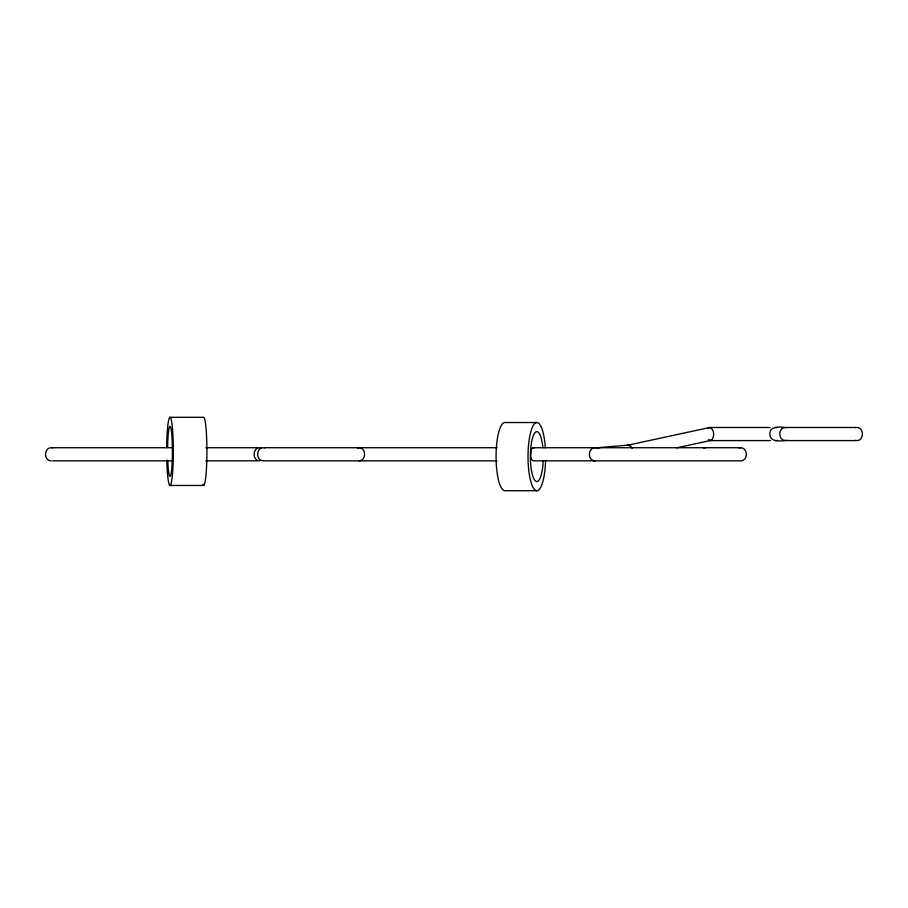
<?xml version="1.0" encoding="UTF-8"?>
<svg xmlns="http://www.w3.org/2000/svg" width="908" height="908" viewBox="0 0 908 908"><rect width="100%" height="100%" fill="white"/><g stroke="black" fill="none" stroke-linecap="round" stroke-linejoin="round"><path stroke-width="1.36" d="M707.968 428.304L709.772 427.486L770.166 427.486M676.71 447.826L711.066 440.391C714.914 437.474 714.551 429.212 709.772 427.486M533.302 447.735L532.621 447.928A6.367 2.599 -90 0 0 530.998 450.901L530.737 455.861A6.731 2.747 90 0 0 531.975 459.902L533.302 460.844L740.667 460.844C748.26 460.799 748.113 447.973 740.667 447.735L533.302 447.735L533.995 447.984M708.83 427.679L627.292 445.329L630.561 445.964L632.218 448.348M708.274 439.654L711.066 440.391M357.525 447.984C365.89 445.703 367.286 460.572 359 460.844M786.646 427.679C780.925 426.987 769.666 425.341 769.825 434.149C770.177 442.832 781.277 441.004 787.02 440.335M785.17 427.486C777.747 427.872 778.201 440.55 785.568 440.584M775.67 440.584L777.135 440.335M595.035 447.735C587.59 447.973 587.442 460.799 595.035 460.844M855.597 427.679C864.972 425.591 864.405 442.843 855.211 440.335M739.18 447.928L740.667 447.735M597.498 447.735L628.393 445.09M170 417.294L203.585 417.294A34.095 3.326 -90 0 1 206.888 455.827A34.095 3.326 -90 0 1 202.734 484.305M536.844 422.526L504.893 422.526A34.095 8.819 -90 0 0 496.063 456.622A34.095 8.819 -90 0 0 504.893 490.706L536.844 490.706M786.396 427.486L855.858 427.486M710.124 440.584L770.506 440.584M786.782 440.584L855.472 440.584M52.471 447.735L173.031 447.735M205.923 447.735L257.52 447.735M264.864 447.735L497.073 447.735M52.471 460.844L173.031 460.844M205.923 460.844L257.52 460.844M497.073 460.844L263.229 460.844C254.978 460.56 256.362 445.714 264.705 447.984M170 485.474L203.585 485.474M775.284 427.486L776.749 427.679M261.152 447.984C252.799 445.714 251.414 460.56 259.677 460.844M52.596 447.984C44.22 445.703 42.824 460.572 51.12 460.844M705.107 447.984L704.256 447.735A6.197 3.189 -90 0 0 703.405 447.928M545.606 460.435A34.095 8.819 -90 0 1 532.519 486.359A34.095 8.819 -90 0 1 531.43 429.7A34.095 8.819 -90 0 1 545.367 447.792M543.222 460.526A24.981 6.47 -90 0 1 533.7 478.459A24.981 6.47 -90 0 1 532.599 437.769A24.981 6.47 -90 0 1 542.87 447.667M167.594 447.474A24.981 2.44 -90 0 1 171.181 429.541A24.981 2.44 -90 0 1 171.601 470.231A24.981 2.44 -90 0 1 167.719 460.333M166.697 447.565A34.095 3.326 -90 0 1 171.623 421.641A34.095 3.326 -90 0 1 172.043 478.3A34.095 3.326 -90 0 1 166.788 460.208M596.079 447.984A5.573 5.051 87.1 0 1 598.917 447.928"/></g></svg>
